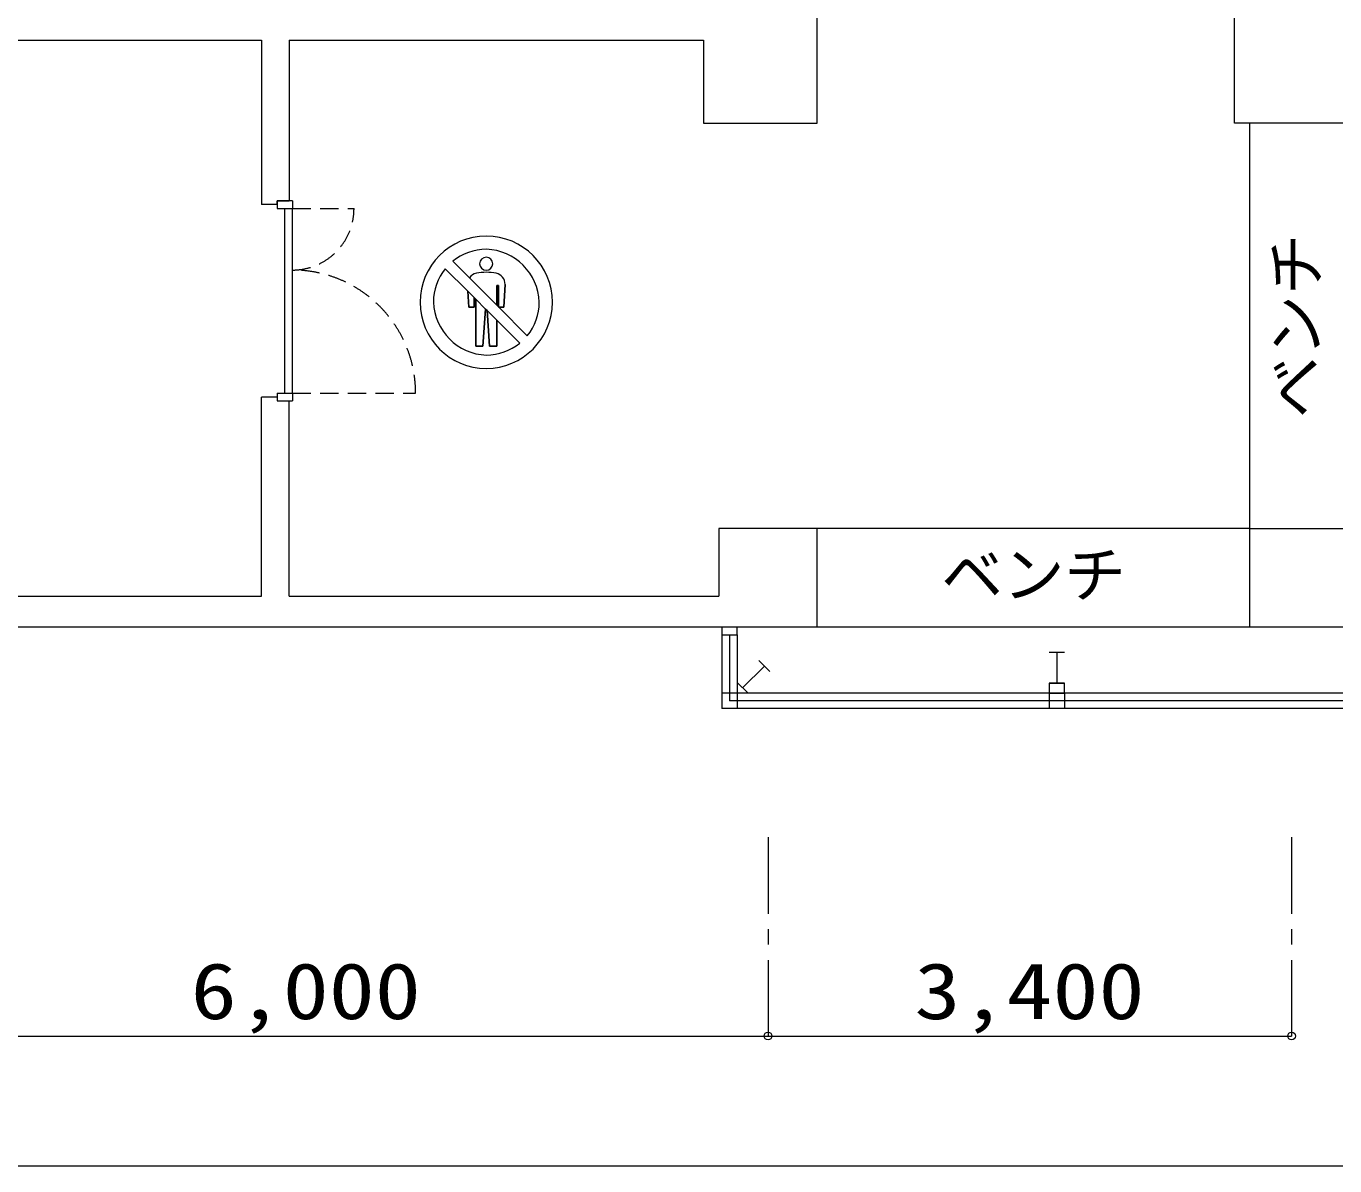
# Model space of a CAD drawing. Units: millimetres, scale not verified. Extents: x -24806 to 31194, y -25247 to 14164.
# Drawn here: x 10768 to 19277, y -25247 to -17832 of the extents above; entities that cross this region are included whole.
import ezdxf
from ezdxf.enums import TextEntityAlignment as Align

# ---------------------------------------------------------------- set-up
doc = ezdxf.new("R2010")
doc.units = ezdxf.units.MM
doc.header["$LTSCALE"] = 100
doc.linetypes.add('CHAIN1', pattern=[8, 5, -1, 1, -1])
doc.linetypes.add('DASHED1', pattern=[1.8, 1.2, -0.6])
for name, color, linetype, lineweight in [('0-0', 7, 'Continuous', 18), ('0-1', 4, 'DASHED1', 18), ('C-F', 7, 'Continuous', 18), ('F-F', 7, 'Continuous', 18)]:
    doc.layers.add(name, color=color, linetype=linetype, lineweight=lineweight)
doc.layers.add('0-A', color=7, linetype='Continuous')
doc.styles.add('HGｺﾞｼｯｸE', font='')
doc.styles.add('ＭＳ ゴシック', font='')
doc.styles.get('HGｺﾞｼｯｸE').set_extended_font_data('HGｺﾞｼｯｸE')
doc.styles.get('ＭＳ ゴシック').set_extended_font_data('MS Gothic')

msp = doc.modelspace()

# ---------------------------------------------------------------- linework, layer by layer
at = {"layer": '0-0'}
for p, q in [((15911.8, -18463), (15911.8, -17576.9)), ((10185, -17922.3), (12298.9, -17922.3)), ((12298.9, -17922.3), (12298.9, -18993.6)), ((12479.1, -17922.3), (12479.1, -18968.6)), ((12479.1, -17922.3), (15170.9, -17922.3)), ((15170.9, -17922.3), (15170.9, -18463)), ((15170.9, -18463), (15911.8, -18463)), ((19365.9, -18463), (18625, -18463)), ((18725.1, -21101.1), (18725.1, -18463)), ((12399, -18968.6), (12399, -19018.6)), ((12499.1, -18968.6), (12399, -18968.6)), ((12499.1, -18968.6), (12499.1, -19018.6)), ((12399, -18993.6), (12298.9, -18993.6)), ((12399, -19018.6), (12499.1, -19018.6)), ((12449.1, -20220.1), (12449.1, -19018.6)), ((12499.1, -20220.1), (12499.1, -19018.6)), ((12298.9, -21541.6), (12298.9, -20245.1)), ((12399, -20245.1), (12298.9, -20245.1)), ((12399, -20220.1), (12499.1, -20220.1)), ((12399, -20220.1), (12399, -20270.1)), ((12399, -20245.1), (12399, -20270.1)), ((12499.1, -20220.1), (12499.1, -20270.1)), ((12399, -20270.1), (12499.1, -20270.1)), ((12399, -20270.1), (12479.1, -20270.1)), ((12479.1, -21541.6), (12479.1, -20270.1)), ((15271, -21101.1), (15271, -21541.6)), ((18725.1, -21101.1), (15911.8, -21101.1)), ((18725.1, -21101.1), (19365.9, -21101.1)), ((9884.6, -21541.6), (12298.9, -21541.6)), ((12479.1, -21541.6), (15271, -21541.6)), ((15911.8, -21741.9), (4177.8, -21741.9)), ((18725.1, -21741.9), (15911.8, -21741.9)), ((15291, -21791.9), (15291, -22272.5)), ((15341.1, -21791.9), (15341.1, -22222.4)), ((15391.1, -21791.9), (15391.1, -22172.4)), ((17518.7, -21907.1), (17418.5, -21907.1)), ((17468.6, -21907.1), (17468.6, -22107.3)), ((15568.1, -21995.4), (15426.5, -22137)), ((15603.5, -22030.8), (15532.7, -21960)), ((15391.1, -22101.6), (15461.9, -22172.4)), ((17418.5, -22107.3), (17518.7, -22107.3)), ((15391.1, -22172.4), (15291, -22172.4)), ((19746.3, -22172.4), (15391.1, -22172.4)), ((15391.1, -22172.4), (15391.1, -22272.5)), ((17418.5, -22172.4), (17418.5, -22272.5)), ((17518.7, -22172.4), (17518.7, -22272.5)), ((19846.4, -22272.5), (15291, -22272.5)), ((19796.4, -22222.4), (15341.1, -22222.4))]:
    msp.add_line(p, q, dxfattribs=at)
at = {"layer": '0-0', "linetype": 'DASHED1'}
for p, q in [((12499.1, -19018.6), (12899.6, -19018.6)), ((12499.1, -20220.1), (13300.1, -20220.1))]:
    msp.add_line(p, q, dxfattribs=at)
at = {"layer": '0-0'}
for points in [[(18625, -18463), (18625, -17722.1), (19365.9, -17722.1)], [(12399, -18993.6), (12399, -18968.6), (12479.1, -18968.6)], [(15911.8, -21741.9), (15911.8, -21101.1), (15271, -21101.1)], [(19365.9, -21741.9), (18725.1, -21741.9), (18725.1, -21101.1)]]:
    msp.add_lwpolyline(points, dxfattribs=at)
for points in [[(15391.1, -21791.9), (15391.1, -21741.9), (15291, -21741.9), (15291, -21791.9)], [(17518.7, -22172.4), (17518.7, -22107.3), (17418.5, -22107.3), (17418.5, -22172.4)]]:
    msp.add_lwpolyline(points, close=True, dxfattribs=at)
at = {"layer": '0-0', "linetype": 'DASHED1'}
for centre, radius, start, end in [((12499.1, -19018.6), 400.5, 270, 0), ((12499.1, -20220.1), 801, 0, 90)]:
    msp.add_arc(centre, radius, start, end, dxfattribs=at)
at = {"layer": '0-1', "linetype": 'CHAIN1'}
for p, q in [((15591.4, -23107.9), (15591.4, -24402.6)), ((18995.4, -23107.9), (18995.4, -24402.6))]:
    msp.add_line(p, q, dxfattribs=at)
at = {"layer": '0-1', "linetype": 'Continuous'}
msp.add_lwpolyline([(9584.2, -24402.6), (15591.4, -24402.6), (18995.4, -24402.6)], dxfattribs=at)
for centre in [(15591.4, -24402.6), (18995.4, -24402.6)]:
    msp.add_circle(centre, 25, dxfattribs=at)
at = {"layer": 'C-F'}
for p, q in [((13541.5, -19361.7), (13649.8, -19470.1)), ((13873.6, -19660.9), (13881.6, -19512.7))]:
    msp.add_line(p, q, dxfattribs=at)
for points in [[(13780.9, -19914.1), (13764.7, -19682.3), (13755, -19672.5), (13738, -19914.1), (13690.7, -19914.1), (13690.7, -19608.3), (13680, -19597.7), (13680, -19660.9), (13645.2, -19660.9), (13639.7, -19557.3), (13493, -19410.7)], [(13649.8, -19470.1), (13828, -19648.3), (13828, -19519.3), (13838.8, -19519.3), (13838.8, -19658.9), (13840.6, -19660.9), (13873.6, -19660.9)], [(13881.6, -19512.7), (13873.6, -19660.9), (13840.6, -19660.9), (14026.1, -19846.3)], [(13977.2, -19894.7), (13828, -19745.7), (13828, -19914.1), (13780.9, -19914.1)]]:
    msp.add_lwpolyline(points, dxfattribs=at)
for points in [[(13680, -19660.9), (13680, -19597.7), (13639.7, -19557.3), (13645.2, -19660.9)], [(13828, -19519.3), (13828, -19648.3), (13838.8, -19658.9), (13838.8, -19519.3)], [(13738, -19914.1), (13755, -19672.5), (13690.7, -19608.3), (13690.7, -19914.1)], [(13780.9, -19914.1), (13828, -19914.1), (13828, -19745.7), (13764.7, -19682.3)], [(13840.6, -19660.9), (13838.8, -19658.9), (13838.8, -19660.9)]]:
    msp.add_lwpolyline(points, close=True, dxfattribs=at)
for centre, radius, start, end in [((13759.5, -19628.5), 430.3, 90.01331, 180.01066), ((13759.3, -19628.5), 430.3, 359.99201, 89.98935), ((13761.2, -19631.2), 347.6, 90.17441, 129.18968), ((13747, -19640.9), 357.6, 2.10521, 87.88481), ((13761, -19379.5), 44.6, 92.06739, 177.98594), ((13760.9, -19376.3), 44.5, 182.1377, 268.07609), ((13757.7, -19379.5), 44.6, 2.02021, 87.81967), ((13757.8, -19376.2), 44.5, 272.10635, 357.78666), ((13762.6, -19628.8), 346.8, 141.02952, 179.82214), ((13708.3, -19507.9), 69.7, 101.00287, 147.14539), ((13759.3, -19793), 359.3, 89.98013, 100.30929), ((13760.3, -19784.2), 350.4, 79.56016, 90.14089), ((13808.6, -19510.9), 73, 358.57678, 77.97511), ((13759.4, -19628.5), 430.2, 180.00266, 270.00001), ((13773.4, -19614.6), 357.8, 182.10188, 267.88148), ((13759.4, -19628.5), 430.2, 269.99733, 359.99468), ((13756.5, -19626.6), 347.8, 320.81515, 359.80815), ((13759.2, -19626.4), 345.8, 270.16395, 309.09017)]:
    msp.add_arc(centre, radius, start, end, dxfattribs=at)
at = {"layer": 'F-F'}
msp.add_line((-24805.7, -25247.1), (31194.3, -25247.1), dxfattribs=at)

# ---------------------------------------------------------------- texts
at = {"layer": '0-1', "style": 'ＭＳ ゴシック', "width": 1.2}
for s, p in [('6,000', (11837.8, -24402.6)), ('3,400', (16543.4, -24402.6))]:
    msp.add_text(s, height=366.6, dxfattribs=at).set_placement(p, align=Align.BOTTOM_LEFT)
at = {"layer": '0-A', "style": 'HGｺﾞｼｯｸE'}
msp.add_text('ベンチ', height=293.3, rotation=90, dxfattribs=at).set_placement((19259.1, -20382), align=Align.BOTTOM_LEFT)
msp.add_text('ベンチ', height=293.3, dxfattribs=at).set_placement((16718.4, -21635.1), align=Align.BOTTOM_LEFT)

doc.saveas('drawing.dxf')
